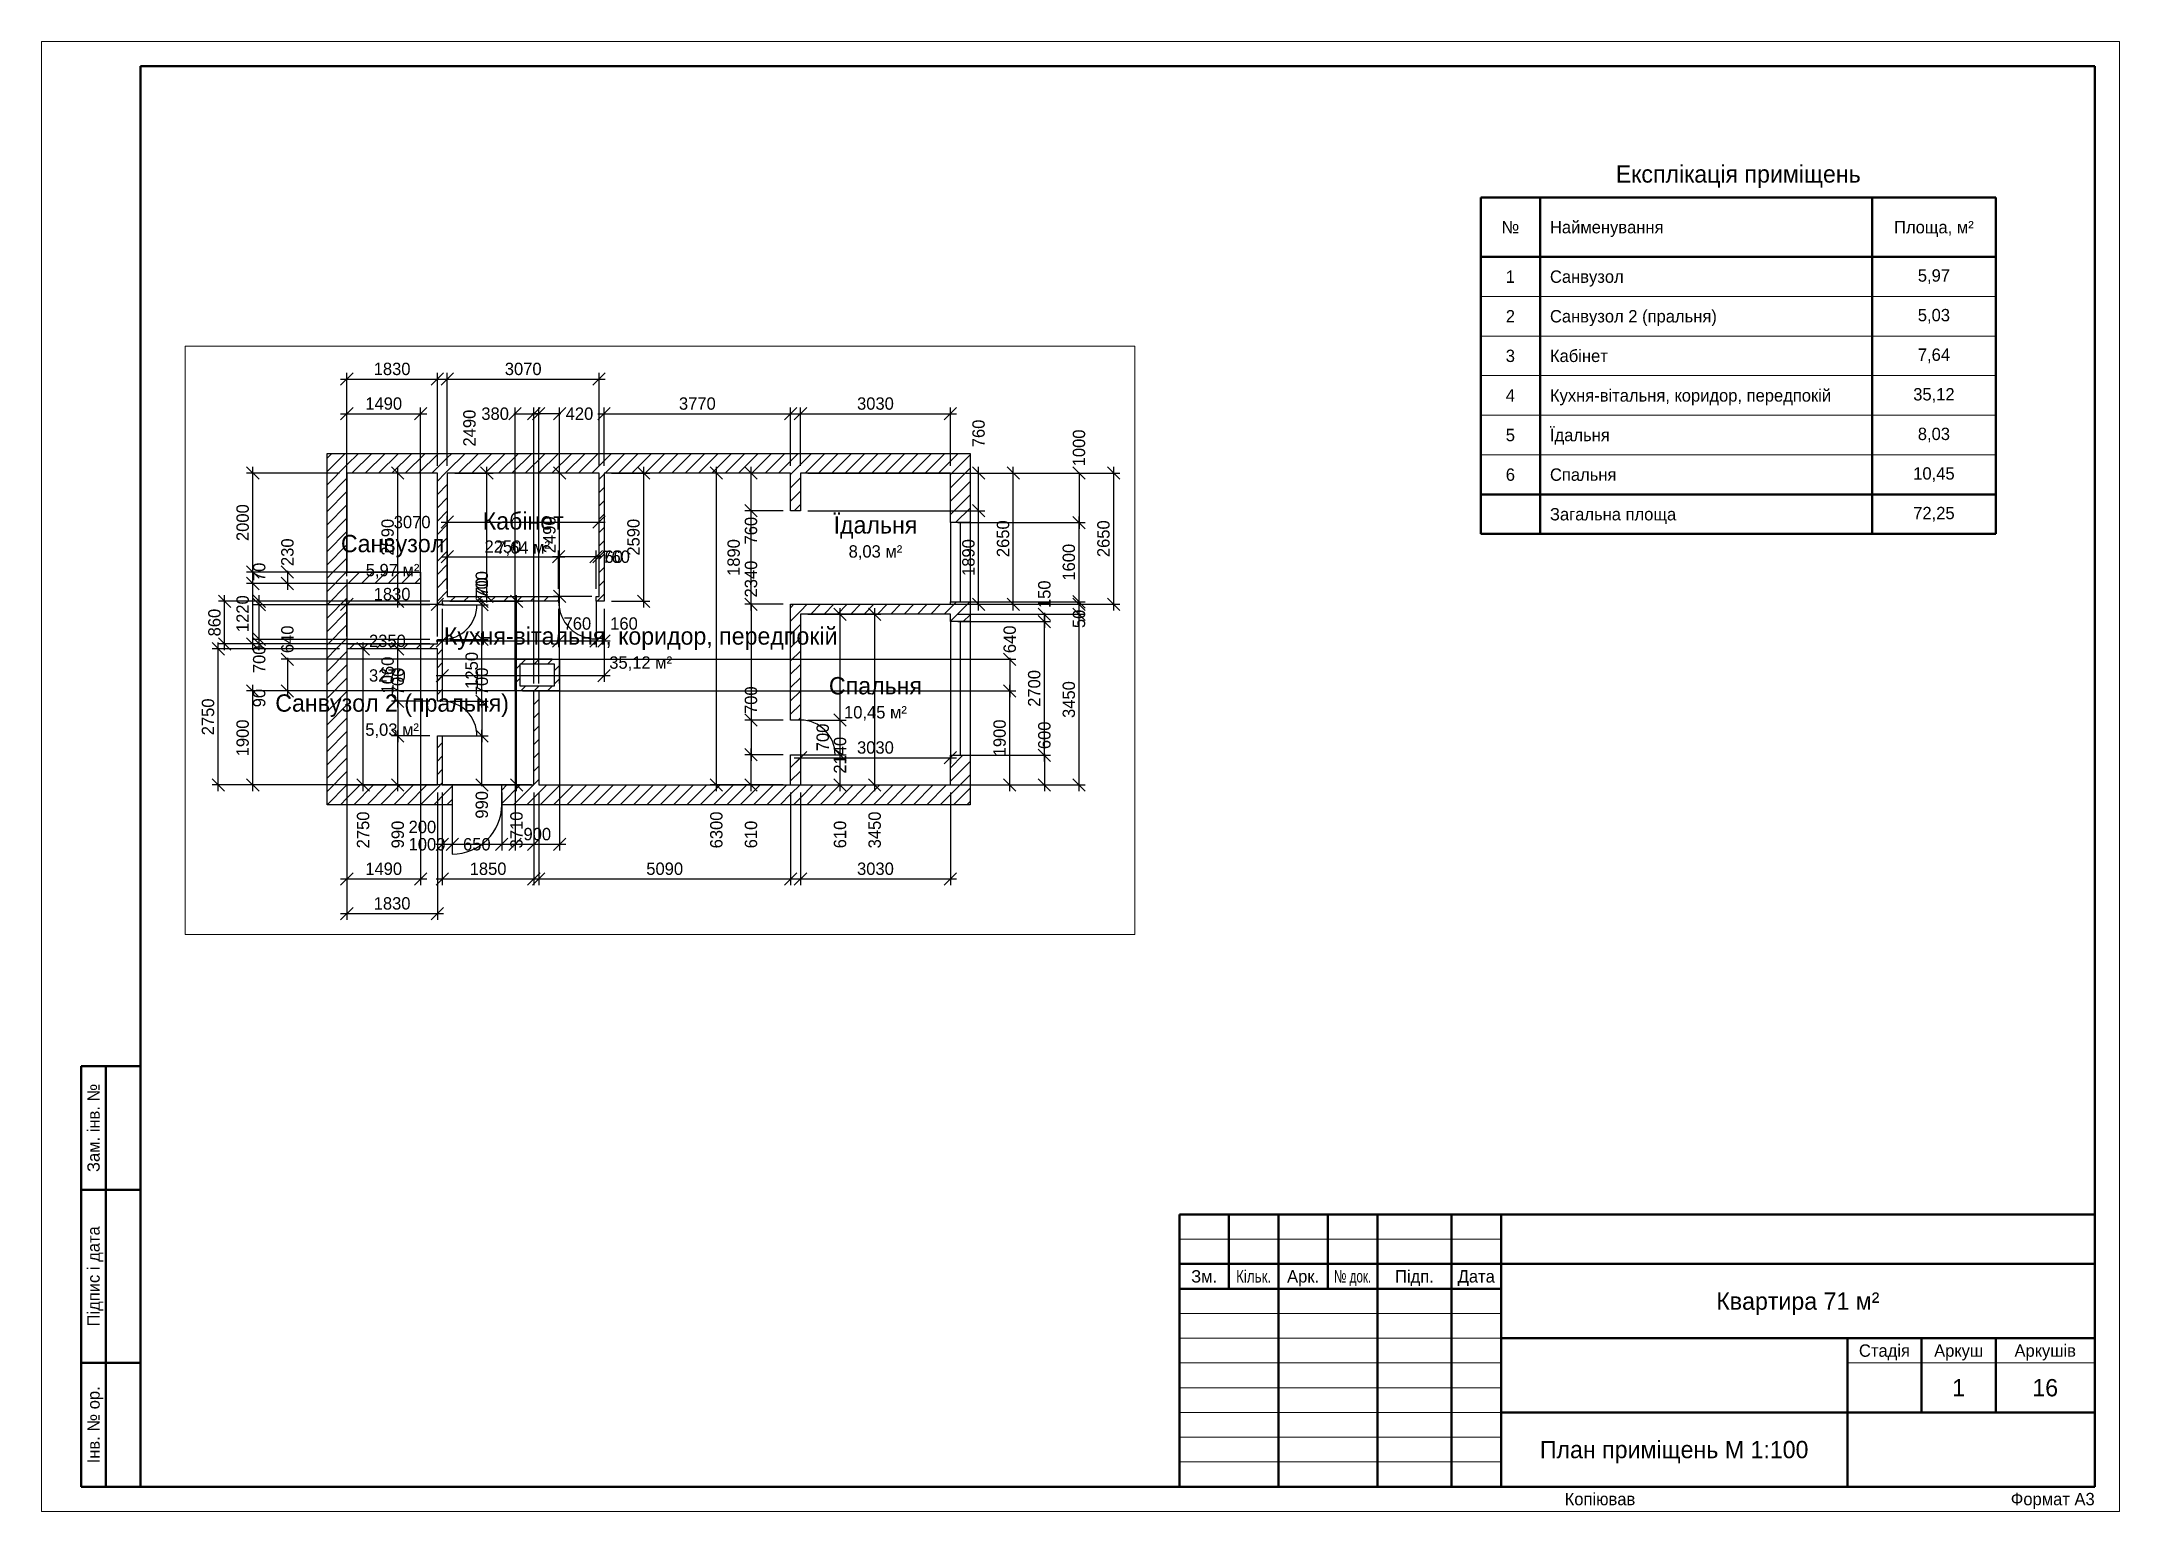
# Paper-space layout '01 План' of a CAD drawing. Header units: millimetres. Extents: x 0 to 420, y 0 to 297.
# The model-space entities are those that its viewports show. They can reach past a viewport. Long polylines and large blocks are cut down to what shows.
import ezdxf
from ezdxf.enums import TextEntityAlignment as Align

# ---------------------------------------------------------------- set-up
doc = ezdxf.new("R2010")
doc.units = ezdxf.units.MM
for name, color, linetype in [('A-DIMS', 2, 'Continuous'), ('A-DOOR', 3, 'Continuous'), ('A-SHEET', 7, 'Continuous'), ('A-TEXT', 7, 'Continuous'), ('A-WALL', 7, 'Continuous'), ('A-WIND', 4, 'Continuous')]:
    doc.layers.add(name, color=color, linetype=linetype)
doc.layers.add('A-VPORT', color=8, linetype='Continuous', plot=False)
doc.styles.add('PLEX_LIGHT', font='IBMPlexSans-Light.ttf')
doc.dimstyles.new('PLAN', dxfattribs={"dimscale": 100, "dimtxt": 2.5, "dimasz": 2.5, "dimexe": 1.25, "dimexo": 1.5, "dimgap": 0.8, "dimtad": 1, "dimdec": 0, "dimtxsty": 'PLEX_LIGHT', "dimtsz": 1.25, "dimcen": 2.5, "dimdle": 1.25, "dimclrd": 2, "dimclre": 2, "dimclrt": 2, "dimazin": 3, "dimtfac": 1, "dimtmove": 0, "dimatfit": 3})

# ---------------------------------------------------------------- blocks, each defined once
blk = doc.blocks.new('STAMP_F3')
at = {"lineweight": 50}
for p, q in [((185, 55), (0, 55)), ((0, 55), (0, 0)), ((10, 40), (10, 55)), ((20, 40), (20, 55)), ((30, 40), (30, 55)), ((40, 40), (40, 55)), ((55, 40), (55, 55)), ((65, 0), (65, 55)), ((185, 0), (185, 55)), ((0, 45), (65, 45)), ((65, 45), (185, 45)), ((0, 40), (65, 40)), ((20, 0), (20, 40)), ((40, 0), (40, 40)), ((55, 0), (55, 40)), ((65, 30), (185, 30)), ((135, 0), (135, 30)), ((150, 15), (150, 30)), ((165, 15), (165, 30)), ((65, 15), (185, 15)), ((0, 0), (185, 0))]:
    blk.add_line(p, q, dxfattribs=at)
at = {"lineweight": 18}
for p, q in [((0, 50), (65, 50)), ((0, 35), (65, 35)), ((0, 30), (65, 30)), ((0, 25), (65, 25)), ((135, 25), (185, 25)), ((0, 20), (65, 20)), ((0, 15), (65, 15)), ((0, 10), (65, 10)), ((0, 5), (65, 5))]:
    blk.add_line(p, q, dxfattribs=at)
at = {"style": 'PLEX_LIGHT'}
for s, p in [('Зм.', (5, 42.5)), ('Арк.', (25, 42.5)), ('Підп.', (47.5, 42.5)), ('Дата', (60, 42.5)), ('Стадія', (142.5, 27.5)), ('Аркуш', (157.5, 27.5)), ('Аркушів', (175, 27.5))]:
    blk.add_text(s, height=2.5, dxfattribs=at).set_placement(p, align=Align.MIDDLE_CENTER)
for s, width, p in [('Кільк.', 0.81045, (15, 42.5)), ('№ док.', 0.701948, (35, 42.5))]:
    blk.add_text(s, height=2.5, dxfattribs=dict(at, width=width)).set_placement(p, align=Align.MIDDLE_CENTER)
for tag, height, p in [('CODE', 5, (125, 50)), ('DATE1', 2.5, (60, 37.5)), ('OBJECT', 3.5, (125, 37.5)), ('DATE2', 2.5, (60, 32.5)), ('OBJECT_2', 3.5, (125, 31.9)), ('DATE3', 2.5, (60, 27.5)), ('DATE4', 2.5, (60, 22.5)), ('BUILDING', 3.5, (100, 22.5)), ('STAGE', 3.5, (142.5, 20)), ('SHEET', 3.5, (157.5, 20)), ('SHEETS', 3.5, (175, 20)), ('DATE5', 2.5, (60, 17.5)), ('BUILDING_2', 3.5, (100, 16.9)), ('DATE6', 2.5, (60, 12.5)), ('DATE7', 2.5, (60, 7.5)), ('IMAGE', 3.5, (100, 7.5)), ('ORG', 2.5, (160, 7.5)), ('ORG_2', 2.5, (160, 3.5)), ('DATE8', 2.5, (60, 2.5)), ('IMAGE_2', 3.5, (100, 1.9))]:
    blk.add_attdef(tag, text='', height=height, dxfattribs=at).set_placement(p, align=Align.MIDDLE_CENTER)
for tag, p in [('ROLE1', (1, 37.5)), ('NAME1', (21, 37.5)), ('ROLE2', (1, 32.5)), ('NAME2', (21, 32.5)), ('ROLE3', (1, 27.5)), ('NAME3', (21, 27.5)), ('ROLE4', (1, 22.5)), ('NAME4', (21, 22.5)), ('ROLE5', (1, 17.5)), ('NAME5', (21, 17.5)), ('ROLE6', (1, 12.5)), ('NAME6', (21, 12.5)), ('ROLE7', (1, 7.5)), ('NAME7', (21, 7.5)), ('ROLE8', (1, 2.5)), ('NAME8', (21, 2.5))]:
    blk.add_attdef(tag, text='', height=2.5, dxfattribs=at).set_placement(p, align=Align.MIDDLE_LEFT)

msp = doc.modelspace()

# ---------------------------------------------------------------- hatches: boundary and pattern name
at = {"layer": 'A-WALL'}
h = msp.add_hatch(dxfattribs=at)
h.set_pattern_fill('ANSI31', scale=60)
h.paths.add_polyline_path([(0, 6700), (0, 6300), (0, 4300), (-400, 4300), (-400, 6700)])
h = msp.add_hatch(dxfattribs=at)
h.set_pattern_fill('ANSI31', scale=60)
h.paths.add_polyline_path([(2030, 6300), (1830, 6300), (0, 6300), (0, 6700), (1830, 6700), (2030, 6700)])
h = msp.add_hatch(dxfattribs=at)
h.set_pattern_fill('ANSI31', scale=60)
h.paths.add_polyline_path([(2030, 3710), (1930, 3710), (1830, 3710), (1830, 3810), (1830, 6300), (2030, 6300), (2030, 3810)])
h = msp.add_hatch(dxfattribs=at)
h.set_pattern_fill('ANSI31', scale=60)
h.paths.add_polyline_path([(5200, 6700), (5200, 6300), (5100, 6300), (2030, 6300), (2030, 6700), (5100, 6700)])
h = msp.add_hatch(dxfattribs=at)
h.set_pattern_fill('ANSI31', scale=60)
h.paths.add_polyline_path([(5100, 3710), (5100, 3810), (5100, 6300), (5200, 6300), (5200, 3710)])
h = msp.add_hatch(dxfattribs=at)
h.set_pattern_fill('ANSI31', scale=60)
h.paths.add_polyline_path([(9170, 6700), (9170, 6300), (8970, 6300), (5200, 6300), (5200, 6700), (8970, 6700)])
h = msp.add_hatch(dxfattribs=at)
h.set_pattern_fill('ANSI31', scale=60)
h.paths.add_polyline_path([(8970, 5540), (8970, 6300), (9170, 6300), (9170, 5540)])
h = msp.add_hatch(dxfattribs=at)
h.set_pattern_fill('ANSI31', scale=60)
h.paths.add_polyline_path([(12600, 6300), (12200, 6300), (9170, 6300), (9170, 6700), (12600, 6700)])
h = msp.add_hatch(dxfattribs=at)
h.set_pattern_fill('ANSI31', scale=60)
h.paths.add_polyline_path([(12200, 6300), (12600, 6300), (12600, 5300), (12200, 5300)])
h = msp.add_hatch(dxfattribs=at)
h.set_pattern_fill('ANSI31', scale=60)
h.paths.add_polyline_path([(-400, 4300), (0, 4300), (0, 4070), (0, 2850), (0, 2750), (-400, 2750), (-400, 2850), (-400, 4070)])
h = msp.add_hatch(dxfattribs=at)
h.set_pattern_fill('ANSI31', scale=60)
h.paths.add_polyline_path([(1490, 4300), (1490, 4070), (1390, 4070), (0, 4070), (0, 4300), (1390, 4300)])
h = msp.add_hatch(dxfattribs=at)
h.set_pattern_fill('ANSI31', scale=60)
h.paths.add_polyline_path([(4280, 3810), (4280, 3710), (2030, 3710), (2030, 3810)])
h = msp.add_hatch(dxfattribs=at)
h.set_pattern_fill('ANSI31', scale=60)
h.paths.add_polyline_path([(5100, 3810), (5100, 3710), (5040, 3710), (5040, 3810)])
h = msp.add_hatch(dxfattribs=at)
h.set_pattern_fill('ANSI31', scale=60)
h.paths.add_polyline_path([(1830, 3710), (1930, 3710), (1930, 3640), (1830, 3640)])
h = msp.add_hatch(dxfattribs=at)
h.set_pattern_fill('ANSI31', scale=60)
h.paths.add_polyline_path([(8970, 1310), (8970, 3450), (8970, 3650), (9170, 3650), (9170, 3450), (9170, 1310)])
h = msp.add_hatch(dxfattribs=at)
h.set_pattern_fill('ANSI31', scale=60)
h.paths.add_polyline_path([(12200, 3650), (12200, 3450), (9170, 3450), (9170, 3650)])
h = msp.add_hatch(dxfattribs=at)
h.set_pattern_fill('ANSI31', scale=60)
h.paths.add_polyline_path([(12200, 3450), (12200, 3650), (12200, 3700), (12600, 3700), (12600, 3650), (12600, 3450)])
h = msp.add_hatch(dxfattribs=at)
h.set_pattern_fill('ANSI31', scale=60)
h.paths.add_polyline_path([(12200, 3300), (12200, 3450), (12600, 3450), (12600, 3300)])
h = msp.add_hatch(dxfattribs=at)
h.set_pattern_fill('ANSI31', scale=60)
h.paths.add_polyline_path([(1830, 2750), (1830, 2850), (1830, 2940), (1930, 2940), (1930, 2850), (1930, 2750)])
h = msp.add_hatch(dxfattribs=at)
h.set_pattern_fill('ANSI31', scale=60)
h.paths.add_polyline_path([(0, 0), (0, -400), (-400, -400), (-400, 2750), (0, 2750)])
h = msp.add_hatch(dxfattribs=at)
h.set_pattern_fill('ANSI31', scale=60)
h.paths.add_polyline_path([(1830, 2850), (1830, 2750), (0, 2750), (0, 2850)])
h = msp.add_hatch(dxfattribs=at)
h.set_pattern_fill('ANSI31', scale=60)
h.paths.add_polyline_path([(1830, 1690), (1830, 2750), (1930, 2750), (1930, 1690)])
h = msp.add_hatch(dxfattribs=at)
h.set_pattern_fill('ANSI31', scale=60)
h.paths.add_polyline_path([(3400, 2440), (3400, 2540), (4200, 2540), (4200, 2440), (3500, 2440)])
h = msp.add_hatch(dxfattribs=at)
h.set_pattern_fill('ANSI31', scale=60)
h.paths.add_polyline_path([(4200, 2540), (4300, 2540), (4300, 2000), (4200, 2000), (4200, 2440)])
h = msp.add_hatch(dxfattribs=at)
h.set_pattern_fill('ANSI31', scale=60)
h.paths.add_polyline_path([(3500, 1900), (3400, 1900), (3400, 2440), (3500, 2440), (3500, 2000)])
h = msp.add_hatch(dxfattribs=at)
h.set_pattern_fill('ANSI31', scale=60)
h.paths.add_polyline_path([(3500, 1900), (3500, 2000), (3780, 2000), (3780, 1900)])
h = msp.add_hatch(dxfattribs=at)
h.set_pattern_fill('ANSI31', scale=60)
h.paths.add_polyline_path([(3780, 2000), (3880, 2000), (3880, 1900), (3880, 0), (3780, 0), (3780, 1900)])
h = msp.add_hatch(dxfattribs=at)
h.set_pattern_fill('ANSI31', scale=60)
h.paths.add_polyline_path([(4300, 2000), (4300, 1900), (3880, 1900), (3880, 2000), (4200, 2000)])
h = msp.add_hatch(dxfattribs=at)
h.set_pattern_fill('ANSI31', scale=60)
h.paths.add_polyline_path([(1830, -400), (1830, 0), (1830, 990), (1930, 990), (1930, 0), (1930, -400)])
h = msp.add_hatch(dxfattribs=at)
h.set_pattern_fill('ANSI31', scale=60)
h.paths.add_polyline_path([(8970, -400), (8970, 0), (8970, 610), (9170, 610), (9170, 0), (9170, -400)])
h = msp.add_hatch(dxfattribs=at)
h.set_pattern_fill('ANSI31', scale=60)
h.paths.add_polyline_path([(12200, 0), (12200, 600), (12600, 600), (12600, -400), (12200, -400)])
h = msp.add_hatch(dxfattribs=at)
h.set_pattern_fill('ANSI31', scale=60)
h.paths.add_polyline_path([(1830, 0), (1830, -400), (0, -400), (0, 0)])
h = msp.add_hatch(dxfattribs=at)
h.set_pattern_fill('ANSI31', scale=60)
h.paths.add_polyline_path([(2130, 0), (2130, -400), (1930, -400), (1930, 0)])
h = msp.add_hatch(dxfattribs=at)
h.set_pattern_fill('ANSI31', scale=60)
h.paths.add_polyline_path([(3130, 0), (3780, 0), (3780, -400), (3130, -400)])
h = msp.add_hatch(dxfattribs=at)
h.set_pattern_fill('ANSI31', scale=60)
h.paths.add_polyline_path([(3780, -400), (3780, 0), (3880, 0), (8970, 0), (8970, -400), (3880, -400)])
h = msp.add_hatch(dxfattribs=at)
h.set_pattern_fill('ANSI31', scale=60)
h.paths.add_polyline_path([(12200, 0), (12200, -400), (9170, -400), (9170, 0)])

# ---------------------------------------------------------------- linework, layer by layer
at = {"layer": 'A-DOOR'}
for p, q in [((1930, 3640), (2630, 3640)), ((5040, 3710), (5040, 2950)), ((1930, 990), (2630, 990)), ((9170, 610), (9870, 610)), ((2130, -400), (2130, -1400))]:
    msp.add_line(p, q, dxfattribs=at)
for centre, radius, start, end in [((1930, 3640), 700, -90, 0), ((5040, 3710), 760, 180, -90), ((1930, 990), 700, 0, 90), ((9170, 610), 700, 0, 90), ((2130, -400), 1000, -90, 0)]:
    msp.add_arc(centre, radius, start, end, dxfattribs=at)
at = {"layer": 'A-WALL'}
for p, q in [((-400, 4300), (-400, 6700)), ((-400, 6700), (2030, 6700)), ((0, 6300), (0, 4300)), ((1830, 6300), (0, 6300)), ((1830, 3710), (1830, 6300)), ((2030, 6700), (5200, 6700)), ((5100, 6300), (2030, 6300)), ((2030, 6300), (2030, 3810)), ((5100, 3810), (5100, 6300)), ((5200, 6700), (9170, 6700)), ((8970, 6300), (5200, 6300)), ((5200, 6300), (5200, 3710)), ((8970, 5540), (8970, 6300)), ((9170, 6700), (12600, 6700)), ((12200, 6300), (9170, 6300)), ((9170, 6300), (9170, 5540)), ((12200, 5300), (12200, 6300)), ((12600, 6700), (12600, 5300)), ((9170, 5540), (8970, 5540)), ((12600, 5300), (12200, 5300)), ((-400, 2750), (-400, 4300)), ((0, 4300), (1490, 4300)), ((1490, 4300), (1490, 4070)), ((0, 4070), (0, 2850)), ((1490, 4070), (0, 4070)), ((2030, 3810), (4280, 3810)), ((4280, 3810), (4280, 3710)), ((5040, 3710), (5040, 3810)), ((5040, 3810), (5100, 3810)), ((1830, 3640), (1830, 3710)), ((1930, 3640), (1830, 3640)), ((4280, 3710), (1930, 3710)), ((1930, 3710), (1930, 3640)), ((5200, 3710), (5040, 3710)), ((8970, 1310), (8970, 3650)), ((8970, 3650), (9170, 3650)), ((9170, 3650), (12200, 3650)), ((9170, 3450), (9170, 1310)), ((12200, 3450), (9170, 3450)), ((12200, 3650), (12200, 3700)), ((12200, 3700), (12600, 3700)), ((12200, 3300), (12200, 3450)), ((12600, 3700), (12600, 3450)), ((12600, 3450), (12600, 3300)), ((1830, 2850), (1830, 2940)), ((1830, 2940), (1930, 2940)), ((1930, 2940), (1930, 2750)), ((12600, 3300), (12200, 3300)), ((-400, -400), (-400, 2750)), ((0, 2850), (1830, 2850)), ((1830, 2750), (0, 2750)), ((0, 2750), (0, 0)), ((1830, 1690), (1830, 2750)), ((1930, 2750), (1930, 1690)), ((3400, 1900), (3400, 2540)), ((3400, 2540), (4300, 2540)), ((4300, 2540), (4300, 1900)), ((3500, 2440), (3500, 2000)), ((4200, 2440), (3500, 2440)), ((4200, 2000), (4200, 2440)), ((1930, 1690), (1830, 1690)), ((3780, 1900), (3400, 1900)), ((3500, 2000), (3780, 2000)), ((3780, 2000), (3880, 2000)), ((3780, 0), (3780, 1900)), ((3880, 2000), (4200, 2000)), ((4300, 1900), (3880, 1900)), ((3880, 1900), (3880, 0)), ((9170, 1310), (8970, 1310)), ((1830, 0), (1830, 990)), ((1830, 990), (1930, 990)), ((1930, 990), (1930, 0)), ((8970, 0), (8970, 610)), ((8970, 610), (9170, 610)), ((9170, 610), (9170, 0)), ((12200, 0), (12200, 600)), ((12200, 600), (12600, 600)), ((12600, 600), (12600, -400)), ((0, 0), (1830, 0)), ((1930, 0), (2130, 0)), ((2130, 0), (2130, -400)), ((3130, -400), (3130, 0)), ((3130, 0), (3780, 0)), ((3880, 0), (8970, 0)), ((9170, 0), (12200, 0)), ((1830, -400), (-400, -400)), ((1930, -400), (1830, -400)), ((2130, -400), (1930, -400)), ((3780, -400), (3130, -400)), ((8970, -400), (3780, -400)), ((9170, -400), (8970, -400)), ((12600, -400), (9170, -400))]:
    msp.add_line(p, q, dxfattribs=at)
at = {"layer": 'A-WIND'}
for p, q in [((12200, 5300), (12200, 3700)), ((12400, 5300), (12400, 3700)), ((12600, 5300), (12600, 3700)), ((12200, 3300), (12200, 600)), ((12400, 3300), (12400, 600)), ((12600, 3300), (12600, 600))]:
    msp.add_line(p, q, dxfattribs=at)

# ---------------------------------------------------------------- texts
at = {"layer": 'A-TEXT', "style": 'PLEX_LIGHT'}
for s, p in [('Кабінет', (3565, 5335)), ('Їдальня', (10685, 5255)), ('Санвузол', (924.8, 4877.4)), ('Кухня-вітальня, коридор, передпокій', (5939.6, 3009.8)), ('Спальня', (10685, 2005)), ('Санвузол 2 (пральня)', (915, 1655))]:
    msp.add_text(s, height=350, dxfattribs=at).set_placement(p, align=Align.MIDDLE_CENTER)
at = {"layer": 'A-TEXT', "char_height": 250, "attachment_point": 5, "style": 'PLEX_LIGHT'}
for s, insert in [('7,64 м²', (3565, 4775)), ('8,03 м²', (10685, 4695)), ('5,97 м²', (924.8, 4317.4)), ('35,12 м²', (5939.6, 2449.8)), ('10,45 м²', (10685, 1445)), ('5,03 м²', (915, 1095))]:
    msp.add_mtext(s, dxfattribs=dict(at, insert=insert))

# ---------------------------------------------------------------- dimensions: what is measured, and where the dimension line sits
at = {"layer": 'A-DIMS'}
for base, p1, p2 in [((0, 8200), (0, 6300), (1830, 6300)), ((2030, 8200), (2030, 6300), (5100, 6300)), ((0, 7500), (0, 4070), (1490, 4070)), ((5200, 7500), (5200, 6300), (8970, 6300)), ((9170, 7500), (9170, 6300), (12200, 6300)), ((2030, 4610), (2030, 3810), (4280, 3810)), ((0, -1900), (0, 4300), (1490, 4300)), ((0, 3650), (0, 2850), (1830, 2850)), ((9170, 550), (9170, 3450), (12200, 3450)), ((3400, -1200), (3400, 2540), (4300, 2540)), ((0, -2600), (0, 0), (1830, 0)), ((1930, -1900), (1930, 0), (3780, 0)), ((3880, -1900), (3880, 0), (8970, 0)), ((9170, -1900), (9170, 0), (12200, 0))]:
    msp.add_linear_dim(base=base, p1=p1, p2=p2, dimstyle='PLAN', dxfattribs=at).render()
for base, p1, p2, location in [((2830, 3810), (2030, 3810), (2030, 6300), (2480, 7209.8)), ((12770, 5540), (9170, 5540), (9170, 6300), (12770, 7102.3)), ((14800, 5300), (12200, 5300), (12200, 6300), (14800, 6809.8)), ((7470, 0), (8970, 0), (8970, 6300), (7470, -909.8)), ((8170, 5540), (8970, 5540), (8970, 6300), (8170, 5137.7)), ((8170, 3650), (8970, 3650), (8970, 5540), (7820, 4595)), ((-1200, 4070), (1490, 4070), (1490, 4300), (-1200, 4702.3)), ((-1770, 3640), (1830, 3640), (1830, 3710), (-1770, 4304.9)), ((2730, 2940), (1930, 2940), (1930, 3640), (2730, 4042.3)), ((8170, 1310), (8970, 1310), (8970, 3650), (8170, 4159.8)), ((2730, 3640), (1930, 3640), (1930, 3710), (2730, 4004.9)), ((3430, 0), (1930, 0), (1930, 3710), (3430, -909.8)), ((14100, 3300), (12200, 3300), (12200, 3450), (14100, 3852.3)), ((14800, 3650), (12200, 3650), (12200, 3700), (14800, 3355.1)), ((-1770, 2940), (1830, 2940), (1830, 3640), (-1770, 2537.7)), ((9970, 1310), (9170, 1310), (9170, 3450), (9970, 600.2)), ((10670, 0), (9170, 0), (9170, 3450), (10670, -909.8)), ((-1770, 2850), (1830, 2850), (1830, 2940), (-1770, 1755.1)), ((-1200, 1900), (4300, 1900), (4300, 2540), (-1200, 2942.3)), ((13400, 1900), (3400, 1900), (3400, 2540), (13400, 2942.3)), ((330, 0), (1830, 0), (1830, 2750), (330, -909.8)), ((1030, 990), (1830, 990), (1830, 1690), (1030, 2092.3)), ((2730, 990), (1930, 990), (1930, 1690), (2730, 2092.3)), ((8170, 610), (8970, 610), (8970, 1310), (8170, 1712.3)), ((9970, 610), (9170, 610), (9170, 1310), (9620, 960)), ((14100, 0), (12200, 0), (12200, 600), (14100, 1002.3)), ((1030, 0), (1830, 0), (1830, 990), (1030, -1002.3)), ((2730, 0), (1930, 0), (1930, 990), (2730, -402.3)), ((8170, 0), (8970, 0), (8970, 610), (8170, -1002.3)), ((9970, 0), (9170, 0), (9170, 610), (9970, -1002.3))]:
    msp.add_linear_dim(base=base, p1=p1, p2=p2, angle=90, location=location, dimstyle='PLAN', override={"dimtmove": 2}, dxfattribs=at).render()
for base, p1, p2, location in [((3400, 7500), (3400, 1900), (3780, 1900), (2997.7, 7500)), ((3880, 7500), (3880, 1900), (4300, 1900), (4702.3, 7500)), ((2030, 5310), (2030, 3810), (5100, 3810), (1320.2, 5310)), ((4280, 4610), (4280, 3810), (5040, 3810), (5442.3, 4610)), ((5040, 4610), (5040, 3810), (5100, 3810), (5394.9, 4610)), ((1930, 2910), (1930, 3710), (4280, 3710), (820.2, 2910)), ((1930, 2210), (1930, 3710), (5200, 3710), (820.2, 2210)), ((4280, 2910), (4280, 3710), (5040, 3710), (4660, 3260)), ((5040, 2910), (5040, 3710), (5200, 3710), (5602.3, 3260)), ((2130, -1200), (2130, 0), (3130, 0), (1620.2, -1200)), ((1930, -1200), (1930, 0), (2130, 0), (1527.7, -850)), ((3130, -1200), (3130, 0), (3780, 0), (2627.7, -1200))]:
    msp.add_linear_dim(base=base, p1=p1, p2=p2, location=location, dimstyle='PLAN', override={"dimtmove": 2}, dxfattribs=at).render()
for base, p1, p2 in [((-1900, 4300), (0, 4300), (0, 6300)), ((1030, 3710), (1830, 3710), (1830, 6300)), ((4300, 3810), (5100, 3810), (5100, 6300)), ((6000, 3710), (5200, 3710), (5200, 6300)), ((13470, 3650), (9170, 3650), (9170, 6300)), ((15500, 3650), (12200, 3650), (12200, 6300)), ((12770, 3650), (9170, 3650), (9170, 5540)), ((14800, 3700), (12200, 3700), (12200, 5300)), ((-2470, 2850), (1830, 2850), (1830, 3710)), ((-1900, 2850), (0, 2850), (0, 4070)), ((14800, 0), (12200, 0), (12200, 3450)), ((14100, 600), (12200, 600), (12200, 3300)), ((2730, 1690), (1930, 1690), (1930, 2940)), ((-2600, 0), (0, 0), (0, 2750)), ((1030, 1690), (1830, 1690), (1830, 2750)), ((-1900, 0), (3880, 0), (3880, 1900)), ((13400, 0), (3780, 0), (3780, 1900))]:
    msp.add_linear_dim(base=base, p1=p1, p2=p2, angle=90, dimstyle='PLAN', dxfattribs=at).render()

psp = doc.layouts.new('01 План')

# ---------------------------------------------------------------- linework, layer by layer
at = {"layer": 'A-SHEET', "lineweight": 18}
for p, q in [((420, 297), (0, 297)), ((0, 297), (0, 0)), ((420, 0), (420, 297)), ((290.89, 245.5), (395, 245.5)), ((290.89, 237.5), (395, 237.5)), ((290.89, 229.5), (395, 229.5)), ((290.89, 221.5), (395, 221.5)), ((290.89, 213.5), (395, 213.5)), ((0, 0), (420, 0))]:
    psp.add_line(p, q, dxfattribs=at)
at = {"layer": 'A-SHEET', "lineweight": 50}
for p, q in [((415, 292), (20, 292)), ((20, 292), (20, 5)), ((415, 5), (415, 292)), ((290.89, 265.5), (395, 265.5)), ((290.89, 265.5), (290.89, 197.5)), ((302.89, 265.5), (302.89, 197.5)), ((370, 265.5), (370, 197.5)), ((395, 265.5), (395, 197.5)), ((290.89, 253.5), (395, 253.5)), ((290.89, 205.5), (395, 205.5)), ((290.89, 197.5), (395, 197.5)), ((20, 90), (8, 90)), ((8, 90), (8, 65)), ((13, 65), (13, 90)), ((20, 65), (20, 90)), ((20, 65), (8, 65)), ((8, 65), (8, 30)), ((8, 65), (20, 65)), ((13, 30), (13, 65)), ((20, 30), (20, 65)), ((20, 30), (8, 30)), ((8, 30), (8, 5)), ((8, 30), (20, 30)), ((13, 5), (13, 30)), ((20, 5), (20, 30)), ((8, 5), (20, 5)), ((20, 5), (415, 5))]:
    psp.add_line(p, q, dxfattribs=at)

# ---------------------------------------------------------------- block references
at = {"layer": 'A-SHEET'}
psp.add_blockref('STAMP_F3', (230, 5), dxfattribs=at).add_auto_attribs({'OBJECT': 'Квартира 71 м²', 'IMAGE': 'План приміщень М 1:100', 'SHEET': '1', 'SHEETS': '16'})

# ---------------------------------------------------------------- texts
at = {"layer": 'A-SHEET', "style": 'PLEX_LIGHT'}
for s, p in [('Зам. інв. №', (10.5, 77.5)), ('Підпис і дата', (10.5, 47.5)), ('Інв. № ор.', (10.5, 17.5))]:
    psp.add_text(s, height=2.5, rotation=90, dxfattribs=at).set_placement(p, align=Align.MIDDLE_CENTER)
psp.add_text('Копіював', height=2.5, dxfattribs=at).set_placement((315, 2.5), align=Align.MIDDLE_CENTER)
psp.add_text('Формат A3', height=2.5, dxfattribs=at).set_placement((415, 2.5), align=Align.MIDDLE_RIGHT)
at = {"layer": 'A-TEXT', "style": 'PLEX_LIGHT'}
for s, height, p in [('Експлікація приміщень', 3.5, (342.95, 270.25)), ('№', 2.5, (296.89, 259.5)), ('Площа, м²', 2.5, (382.5, 259.5)), ('1', 2.5, (296.89, 249.5)), ('2', 2.5, (296.89, 241.5)), ('3', 2.5, (296.89, 233.5)), ('4', 2.5, (296.89, 225.5)), ('5', 2.5, (296.89, 217.5)), ('6', 2.5, (296.89, 209.5))]:
    psp.add_text(s, height=height, dxfattribs=at).set_placement(p, align=Align.MIDDLE_CENTER)
for s, p in [('Найменування', (304.89, 259.5)), ('Санвузол', (304.89, 249.5)), ('Санвузол 2 (пральня)', (304.89, 241.5)), ('Кабінет', (304.89, 233.5)), ('Кухня-вітальня, коридор, передпокій', (304.89, 225.5)), ('Їдальня', (304.89, 217.5)), ('Спальня', (304.89, 209.5)), ('Загальна площа', (304.89, 201.5))]:
    psp.add_text(s, height=2.5, dxfattribs=at).set_placement(p, align=Align.MIDDLE_LEFT)
at = {"layer": 'A-TEXT', "char_height": 2.5, "attachment_point": 5, "style": 'PLEX_LIGHT'}
for s, insert in [('5,97', (382.5, 249.5)), ('5,03', (382.5, 241.5)), ('7,64', (382.5, 233.5)), ('35,12', (382.5, 225.5)), ('8,03', (382.5, 217.5)), ('10,45', (382.5, 209.5)), ('72,25', (382.5, 201.5))]:
    psp.add_mtext(s, dxfattribs=dict(at, insert=insert))

# ---------------------------------------------------------------- viewports
at = {"layer": 'A-VPORT'}
psp.add_viewport(center=(125, 176), size=(191.91, 118.9082), view_center_point=(6329.59, 2920.41), view_height=11890.8166, dxfattribs=at)

doc.saveas('drawing.dxf')
